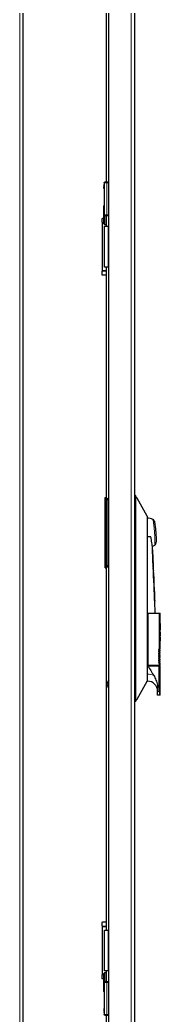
# Model space of a CAD drawing. Header units: millimetres. Extents: x -752 to 1485, y -1456 to 1043.
# Drawn here: x 428 to 537, y -512 to 265 of the extents above; entities that cross this region are included whole.
import ezdxf

# ---------------------------------------------------------------- set-up
doc = ezdxf.new("R2010")
doc.units = ezdxf.units.MM

msp = doc.modelspace()

# ---------------------------------------------------------------- linework, layer by layer
at = {"color": 8, "linetype": 'Continuous', "lineweight": 18}
for p, q in [((427.57, -1261.81), (427.57, 887.99)), ((514.67, -1264.41), (514.67, 890.59)), ((495.67, 138.09), (497.27, 138.09)), ((495.67, 113.09), (495.67, 138.09)), ((497.27, 113.09), (495.67, 113.09)), ((495.22, 104.09), (495.22, 105.59)), ((496.77, 72.09), (496.77, 104.09)), ((495.22, 69.39), (495.22, 72.09)), ((495.22, 69.09), (495.22, 69.39)), ((495.27, -109.91), (495.27, -107.91)), ((494.37, -109.91), (495.27, -109.91)), ((495.27, -109.91), (495.67, -109.91)), ((495.27, -160.91), (495.27, -109.91)), ((497.27, -109.71), (495.67, -109.71)), ((518.27, -111.91), (517.27, -111.91)), ((494.37, -160.91), (495.27, -160.91)), ((495.27, -162.91), (495.27, -160.91)), ((495.27, -160.91), (495.67, -160.91)), ((495.67, -161.11), (497.27, -161.11)), ((532.46, -170.93), (532.45, -170.93)), ((532.5, -171.91), (532.49, -171.91)), ((527.48, -198.41), (527.48, -238.91)), ((536.83, -226.41), (537.48, -226.41)), ((527.48, -245.94), (527.27, -245.94)), ((527.48, -251.41), (527.48, -245.94)), ((518.27, -261.91), (517.27, -261.91)), ((535.48, -259.41), (536.83, -259.41)), ((495.22, -443.21), (495.22, -442.91)), ((495.22, -445.91), (495.22, -443.21)), ((496.77, -477.91), (496.77, -445.91)), ((495.22, -479.41), (495.22, -477.91)), ((495.67, -511.91), (495.67, -486.91)), ((495.67, -486.91), (497.27, -486.91)), ((497.27, -511.91), (495.67, -511.91))]:
    msp.add_line(p, q, dxfattribs=at)
at = {"color": 7, "linetype": 'Continuous', "lineweight": 25}
for p, q in [((430.17, -1264.41), (430.17, 890.59)), ((497.27, -1264.41), (497.27, 890.59)), ((517.27, 887.99), (517.27, -109.41)), ((495.27, 747.09), (495.27, 138.59)), ((493.67, 138.09), (493.67, 113.09)), ((497.27, 138.59), (495.67, 138.59)), ((493.67, 120.49), (493.27, 120.09)), ((493.27, 113.09), (493.27, 120.09)), ((491.72, 109.59), (491.72, 107.59)), ((493.27, 110.09), (492.22, 110.09)), ((493.27, 106.09), (493.27, 113.09)), ((493.77, 113.09), (493.77, 105.59)), ((495.27, 112.59), (495.27, 104.09)), ((495.67, 112.59), (497.27, 112.59)), ((492.22, 107.09), (493.27, 107.09)), ((492.22, 107.09), (492.22, 106.79)), ((492.22, 69.39), (492.22, 106.79)), ((492.22, 106.79), (493.27, 106.79)), ((493.27, 106.09), (493.77, 105.59)), ((493.77, 105.59), (495.27, 105.59)), ((493.77, 72.09), (493.77, 104.09)), ((493.77, 104.09), (496.77, 104.09)), ((497.27, 104.09), (496.77, 104.09)), ((496.77, 72.09), (493.77, 72.09)), ((495.27, 72.09), (495.27, -107.91)), ((496.77, 72.09), (497.27, 72.09)), ((491.72, 68.59), (491.72, 66.59)), ((495.22, 69.39), (492.22, 69.39)), ((492.22, 69.39), (492.22, 69.09)), ((495.27, 69.09), (492.22, 69.09)), ((492.22, 66.09), (495.27, 66.09)), ((494.72, 69.39), (494.72, 69.09)), ((495.27, 69.39), (495.22, 69.39)), ((494.37, -107.91), (495.27, -107.91)), ((494.37, -109.91), (494.37, -107.91)), ((495.67, -108.31), (495.67, -109.91)), ((495.67, -108.71), (497.27, -108.71)), ((518.27, -106.41), (517.27, -106.41)), ((527.27, -122.41), (519.35, -108.33)), ((494.37, -160.91), (494.37, -109.91)), ((495.67, -109.91), (495.67, -160.91)), ((517.27, -109.41), (517.27, -111.91)), ((517.27, -111.91), (517.27, -261.91)), ((518.27, -111.91), (518.27, -261.91)), ((527.27, -122.41), (527.27, -127.88)), ((527.27, -127.88), (527.27, -135.41)), ((527.27, -135.41), (527.27, -238.41)), ((531.79, -155.09), (531.39, -145.89)), ((534.21, -143.48), (534.22, -143.29)), ((531.51, -149.11), (531.46, -148.74)), ((531.52, -149.11), (531.47, -148.74)), ((531.47, -148.74), (531.59, -151.89)), ((531.52, -149.41), (531.51, -149.11)), ((531.52, -149.11), (531.51, -149.11)), ((531.53, -149.41), (531.52, -149.11)), ((531.53, -149.41), (531.52, -149.41)), ((531.88, -157.17), (531.78, -155.09)), ((531.79, -155.1), (531.78, -155.1)), ((494.37, -162.91), (494.37, -160.91)), ((494.37, -162.91), (495.27, -162.91)), ((495.27, -162.91), (495.27, -445.91)), ((495.67, -160.91), (495.67, -162.51)), ((497.27, -162.11), (495.67, -162.11)), ((532.06, -161.08), (531.83, -157.29)), ((532.04, -160.68), (531.9, -157.59)), ((531.9, -158.98), (532.14, -162.97)), ((532.03, -160.68), (532.06, -161.08)), ((532.1, -162.34), (532.05, -161.08)), ((532.06, -161.08), (532.05, -161.08)), ((532.08, -162.97), (532.07, -162.97)), ((532.14, -162.97), (532.08, -162.97)), ((532.23, -165.2), (532.13, -162.97)), ((532.17, -165.2), (532.17, -165.19)), ((532.17, -165.2), (532.17, -165.2)), ((532.29, -166.46), (532.24, -165.19)), ((532.28, -166.46), (532.28, -166.46)), ((532.39, -168.92), (532.3, -166.78)), ((532.4, -168.91), (532.39, -168.91)), ((532.6, -173.46), (532.4, -168.89)), ((532.45, -170.93), (532.49, -171.91)), ((532.46, -170.93), (532.5, -171.91)), ((532.57, -173.46), (532.56, -173.46)), ((532.69, -175.83), (532.59, -173.46)), ((532.64, -175.83), (532.64, -175.83)), ((532.81, -178.3), (532.7, -175.83)), ((532.76, -177.54), (532.77, -177.54)), ((532.77, -177.54), (532.78, -177.54)), ((532.8, -178.06), (532.79, -177.92)), ((532.82, -178.46), (532.8, -178.18)), ((532.84, -179.77), (532.82, -179.77)), ((532.85, -179.77), (532.83, -179.77)), ((532.89, -180.23), (532.84, -178.99)), ((532.87, -180.56), (532.84, -179.77)), ((532.88, -180.56), (532.85, -179.77)), ((532.86, -180.56), (532.85, -180.56)), ((532.86, -180.56), (532.88, -180.56)), ((532.87, -179.73), (532.92, -180.83)), ((532.91, -180.54), (532.89, -180.23)), ((532.95, -181.44), (532.91, -180.65)), ((533, -182.67), (532.95, -181.44)), ((533.04, -183.48), (533.02, -183.21)), ((533.05, -183.73), (533.04, -183.59)), ((533.18, -186.8), (533.06, -184.12)), ((533.06, -184.2), (533.06, -184.2)), ((533.07, -184.2), (533.07, -184.2)), ((533.18, -188.26), (533.12, -186.82)), ((533.14, -186.8), (533.13, -186.8)), ((533.26, -188.91), (533.17, -186.8)), ((533.69, -198.41), (533.27, -188.91)), ((527.27, -198.41), (527.48, -198.41)), ((527.48, -198.41), (527.72, -198.41)), ((527.72, -198.41), (527.72, -238.91)), ((527.72, -198.41), (536.83, -198.41)), ((536.83, -198.41), (536.83, -226.41)), ((536.83, -198.41), (537.48, -198.41)), ((537.48, -203.41), (537.48, -198.41)), ((537.23, -203.41), (537.48, -203.41)), ((537.23, -203.41), (537.23, -213.17)), ((537.35, -205.36), (537.35, -211.22)), ((537.36, -205.36), (537.35, -205.36)), ((537.36, -205.36), (537.36, -211.22)), ((537.36, -205.36), (537.48, -205.36)), ((537.48, -206.34), (537.41, -206.34)), ((537.41, -206.34), (537.41, -211.22)), ((537.46, -208.29), (537.46, -211.22)), ((537.47, -208.29), (537.46, -208.29)), ((537.47, -205.36), (537.47, -203.41)), ((537.47, -208.29), (537.47, -206.34)), ((537.47, -208.29), (537.47, -211.22)), ((537.47, -208.29), (537.48, -208.29)), ((537.48, -206.34), (537.48, -205.36)), ((537.48, -211.22), (537.48, -208.29)), ((537.41, -213.17), (537.23, -213.17)), ((537.37, -216.97), (537.23, -216.97)), ((537.23, -216.97), (537.23, -219.94)), ((537.29, -217.47), (537.29, -218.27)), ((537.3, -217.47), (537.29, -217.47)), ((537.3, -217.47), (537.3, -218.27)), ((537.3, -217.47), (537.36, -217.47)), ((537.36, -211.22), (537.35, -211.22)), ((537.41, -211.22), (537.36, -211.22)), ((537.41, -213.17), (537.41, -216.1)), ((537.48, -216.1), (537.41, -216.1)), ((537.47, -216.97), (537.44, -219.94)), ((537.47, -211.22), (537.46, -211.22)), ((537.46, -213.17), (537.46, -214.15)), ((537.47, -213.17), (537.46, -213.17)), ((537.47, -214.15), (537.46, -214.15)), ((537.46, -218.84), (537.47, -217.57)), ((537.47, -213.17), (537.47, -211.22)), ((537.48, -211.22), (537.47, -211.22)), ((537.47, -213.17), (537.47, -214.15)), ((537.47, -213.17), (537.48, -213.17)), ((537.47, -216.1), (537.47, -214.15)), ((537.48, -214.15), (537.47, -214.15)), ((537.48, -216.97), (537.47, -216.97)), ((537.47, -218.84), (537.48, -217.57)), ((537.48, -217.57), (537.47, -217.57)), ((537.48, -214.15), (537.48, -213.17)), ((537.48, -216.97), (537.48, -216.1)), ((537.48, -217.6), (537.48, -216.97)), ((537.48, -217.57), (537.48, -218.84)), ((537.23, -219.94), (537.3, -219.94)), ((537.3, -218.27), (537.29, -218.27)), ((537.29, -218.76), (537.29, -219.94)), ((537.3, -218.76), (537.29, -218.76)), ((537.36, -218.27), (537.3, -218.27)), ((537.3, -218.76), (537.3, -219.94)), ((537.3, -218.76), (537.35, -218.76)), ((537.38, -219.94), (537.4, -219.94)), ((537.4, -218.5), (537.39, -218.5)), ((537.39, -219.94), (537.43, -219.94)), ((537.43, -217.81), (537.42, -217.81)), ((537.43, -219.15), (537.42, -219.15)), ((537.42, -219.51), (537.42, -219.52)), ((537.43, -219.51), (537.42, -219.51)), ((537.43, -219.52), (537.42, -219.52)), ((537.42, -219.85), (537.42, -219.94)), ((537.43, -219.85), (537.42, -219.85)), ((537.43, -219.51), (537.43, -219.52)), ((537.43, -219.85), (537.43, -219.94)), ((537.44, -219.94), (537.47, -219.94)), ((537.47, -218.84), (537.46, -218.84)), ((537.46, -219.94), (537.46, -219.34)), ((537.47, -219.34), (537.46, -219.34)), ((537.47, -219.34), (537.47, -218.52)), ((537.47, -218.84), (537.48, -218.84)), ((537.47, -219.34), (537.48, -219.34)), ((537.47, -219.94), (537.47, -219.34)), ((537.48, -226.41), (537.48, -219.34)), ((536.29, -226.51), (536.72, -226.51)), ((536.29, -227.91), (536.72, -227.91)), ((536.29, -229.31), (536.72, -229.31)), ((536.29, -230.71), (536.72, -230.71)), ((536.29, -232.11), (536.72, -232.11)), ((537.38, -226.51), (536.72, -226.51)), ((537.38, -227.91), (536.72, -227.91)), ((537.38, -229.31), (536.72, -229.31)), ((537.38, -230.71), (536.72, -230.71)), ((537.38, -232.11), (536.72, -232.11)), ((537.48, -227.81), (536.83, -227.81)), ((537.48, -229.21), (536.83, -229.21)), ((537.48, -230.61), (536.83, -230.61)), ((537.48, -232.01), (536.83, -232.01)), ((537.48, -227.81), (536.98, -226.51)), ((537.48, -229.21), (536.98, -227.91)), ((537.48, -230.61), (536.98, -229.31)), ((537.48, -232.01), (536.98, -230.71)), ((537.48, -233.41), (536.98, -232.11)), ((527.27, -238.41), (527.27, -239.41)), ((527.27, -238.91), (527.48, -238.91)), ((527.48, -239.41), (527.27, -239.41)), ((527.48, -238.91), (527.72, -238.91)), ((527.48, -239.41), (527.72, -239.41)), ((527.72, -238.91), (536.83, -238.91)), ((527.72, -239.41), (536.83, -239.41)), ((535.48, -239.41), (535.46, -238.91)), ((536.29, -233.51), (536.72, -233.51)), ((536.29, -234.91), (536.72, -234.91)), ((536.29, -236.31), (536.72, -236.31)), ((537.38, -233.51), (536.72, -233.51)), ((537.38, -234.91), (536.72, -234.91)), ((537.38, -236.31), (536.72, -236.31)), ((537.48, -233.41), (536.83, -233.41)), ((537.48, -234.81), (536.83, -234.81)), ((537.48, -236.21), (536.83, -236.21)), ((536.83, -237.61), (536.83, -238.91)), ((537.48, -237.61), (536.83, -237.61)), ((536.83, -238.91), (537.48, -238.91)), ((536.83, -259.41), (536.83, -239.41)), ((536.83, -239.41), (537.48, -239.41)), ((537.48, -234.81), (536.98, -233.51)), ((537.48, -236.21), (536.98, -234.91)), ((537.48, -237.61), (536.98, -236.31)), ((537.48, -238.91), (537.48, -237.61)), ((537.48, -262.41), (537.48, -239.41)), ((527.27, -245.94), (527.27, -251.41)), ((496.25, -253.13), (496.56, -253.22)), ((496.56, -254.31), (496.25, -254.39)), ((496.56, -251.77), (496.56, -251.84)), ((496.56, -253.22), (496.56, -254.31)), ((496.56, -255.68), (496.56, -255.76)), ((519.35, -265.5), (527.27, -251.41)), ((527.27, -251.41), (527.48, -251.41)), ((535.48, -259.41), (535.48, -256.33)), ((517.27, -261.91), (517.27, -264.41)), ((517.27, -264.41), (517.27, -1261.81)), ((537.2, -262.41), (535.48, -262.41)), ((537.48, -262.41), (537.2, -262.41)), ((518.27, -267.41), (517.27, -267.41)), ((491.72, -440.41), (491.72, -442.41)), ((495.27, -439.91), (492.22, -439.91)), ((492.22, -442.91), (495.27, -442.91)), ((492.22, -442.91), (492.22, -443.21)), ((492.22, -480.61), (492.22, -443.21)), ((492.22, -443.21), (495.22, -443.21)), ((494.72, -442.91), (494.72, -443.21)), ((495.22, -443.21), (495.27, -443.21)), ((493.77, -445.91), (496.77, -445.91)), ((493.77, -477.91), (493.77, -445.91)), ((497.27, -445.91), (496.77, -445.91)), ((491.72, -481.41), (491.72, -483.41)), ((493.27, -480.61), (492.22, -480.61)), ((492.22, -480.61), (492.22, -480.91)), ((493.27, -480.91), (492.22, -480.91)), ((493.77, -479.41), (493.27, -479.91)), ((493.27, -486.91), (493.27, -479.91)), ((496.77, -477.91), (493.77, -477.91)), ((495.27, -479.41), (493.77, -479.41)), ((493.77, -479.41), (493.77, -486.91)), ((495.27, -477.91), (495.27, -486.41)), ((496.77, -477.91), (497.27, -477.91)), ((492.22, -483.91), (493.27, -483.91)), ((493.27, -493.91), (493.27, -486.91)), ((493.67, -486.91), (493.67, -511.91)), ((497.27, -486.41), (495.67, -486.41)), ((493.27, -493.91), (493.67, -494.31)), ((495.27, -512.41), (495.27, -1120.91)), ((495.67, -512.41), (497.27, -512.41))]:
    msp.add_line(p, q, dxfattribs=at)
at = {"color": 7, "linetype": 'Continuous', "lineweight": 25, "flags": 128}
for points in [[(531.83, -157.29), (531.87, -158.23), (531.9, -158.98)], [(532.08, -162.97), (532.13, -164.22), (532.17, -165.2)], [(532.45, -171.6), (532.56, -173.97), (532.64, -175.83)], [(532.49, -171.91), (532.53, -172.78), (532.56, -173.46)], [(532.5, -171.91), (532.54, -172.78), (532.57, -173.46)], [(532.84, -180.42), (533.03, -184.81), (533.18, -188.26)], [(533.13, -186.8), (532.97, -183.3), (532.85, -180.56)], [(533.14, -186.8), (532.98, -183.3), (532.86, -180.56)], [(537.39, -219.24), (537.39, -219.42), (537.39, -219.56)], [(537.42, -219.51), (537.42, -219.31), (537.42, -219.15)], [(537.43, -219.51), (537.43, -219.31), (537.43, -219.15)]]:
    msp.add_lwpolyline(points, dxfattribs=at)
at = {"color": 7, "linetype": 'Continuous', "lineweight": 25}
for centre, radius, start, end in [((492.22, 109.59), 0.5, 90, 180), ((492.22, 107.59), 0.5, 180, 270), ((492.22, 68.59), 0.5, 90, 180), ((492.22, 66.59), 0.5, 180, 270), ((495.27, -108.31), 0.4, 0, 90), ((527.27, -135.41), 11.4, 66.37549, 90), ((527.27, -135.41), 11.4, 291.36213, 301.71629), ((495.27, -162.51), 0.4, 270, 0), ((537.38, -226.41), 0.1, 270, 0), ((537.38, -227.81), 0.1, 270, 0), ((537.38, -229.21), 0.1, 270, 0), ((537.38, -230.61), 0.1, 270, 0), ((537.38, -232.01), 0.1, 270, 0), ((537.38, -233.41), 0.1, 270, 0), ((537.38, -234.81), 0.1, 270, 0), ((537.38, -236.21), 0.1, 270, 0), ((501.66, -253.76), 5.45, 159.42245, 173.41237), ((501.66, -253.77), 5.45, 186.58763, 200.57755), ((501.52, -253.76), 5.35, 142.60007, 158.09132), ((501.52, -253.76), 5.35, 201.90868, 217.39993), ((527.48, -259.41), 8, 0, 90), ((492.22, -440.41), 0.5, 90, 180), ((492.22, -442.41), 0.5, 180, 270), ((492.22, -481.41), 0.5, 90, 180), ((492.22, -483.41), 0.5, 180, 270)]:
    msp.add_arc(centre, radius, start, end, dxfattribs=at)
at = {"color": 8, "linetype": 'Continuous', "lineweight": 18}
msp.add_arc((527.63, -258.01), 12.07, 66.28954, 90.71323, dxfattribs=at)
at = {"color": 7, "linetype": 'Continuous', "lineweight": 25}
for points, knots in [([(493.37, 136.09), (493.37, 136.15), (493.37, 136.23), (493.37, 136.32), (493.37, 136.41), (493.37, 136.54), (493.37, 136.57), (493.37, 136.59)], [0, 0, 0, 0, 0.124693, 0.187182, 0.249773, 0.500039, 1, 1, 1, 1]), ([(493.37, 135.88), (493.37, 135.88), (493.37, 135.89), (493.37, 135.9), (493.37, 135.91), (493.37, 135.93), (493.37, 135.97), (493.37, 136.01), (493.37, 136.06), (493.37, 136.08), (493.37, 136.09)], [0, 0, 0, 0, 0.128825, 0.180169, 0.243397, 0.36986, 0.499864, 0.749649, 0.843476, 1, 1, 1, 1]), ([(493.37, 134.37), (493.37, 134.45), (493.37, 134.61), (493.37, 134.82), (493.37, 135), (493.37, 135.17), (493.37, 135.28), (493.37, 135.29), (493.37, 135.29)], [0, 0, 0, 0, 0.125049, 0.249886, 0.370856, 0.49982, 0.749609, 1, 1, 1, 1]), ([(493.37, 133.53), (493.37, 133.54), (493.37, 133.55), (493.37, 133.63), (493.37, 133.73), (493.37, 133.86), (493.37, 134.07), (493.37, 134.25), (493.37, 134.37)], [0, 0, 0, 0, 0.25007, 0.379181, 0.500499, 0.62417, 0.750842, 1, 1, 1, 1]), ([(493.37, 117.65), (493.37, 117.64), (493.37, 117.63), (493.37, 117.54), (493.37, 117.45), (493.37, 117.32), (493.37, 117.11), (493.37, 116.92), (493.37, 116.8)], [0, 0, 0, 0, 0.25007, 0.379559, 0.500499, 0.624556, 0.750843, 1, 1, 1, 1]), ([(493.37, 116.8), (493.37, 116.76), (493.37, 116.69), (493.37, 116.53), (493.37, 116.35), (493.37, 116.17), (493.37, 116), (493.37, 115.9), (493.37, 115.89), (493.37, 115.88)], [0, 0, 0, 0, 0.062637, 0.125278, 0.250072, 0.374841, 0.499994, 0.749696, 1, 1, 1, 1]), ([(493.37, 115.29), (493.37, 115.29), (493.37, 115.29), (493.37, 115.28), (493.37, 115.27), (493.37, 115.24), (493.37, 115.18), (493.37, 115.13), (493.37, 115.08)], [0, 0, 0, 0, 0.13107, 0.182437, 0.243796, 0.371388, 0.500442, 1, 1, 1, 1]), ([(493.37, 115.08), (493.37, 115.06), (493.37, 115), (493.37, 114.92), (493.37, 114.86), (493.37, 114.77), (493.37, 114.64), (493.37, 114.61), (493.37, 114.59)], [0, 0, 0, 0, 0.062686, 0.125173, 0.187628, 0.250185, 0.500314, 1, 1, 1, 1]), ([(518.27, -106.41), (518.27, -106.47), (518.27, -106.59), (518.27, -107.54), (518.27, -108.94), (518.27, -110.49), (518.27, -111.51), (518.27, -111.91)], [0, 0, 0, 0, 0.214694, 0.429388, 0.644082, 0.858775, 1, 1, 1, 1]), ([(519.35, -108.33), (519.16, -108.03), (518.8, -107.45), (518.45, -106.74), (518.28, -106.41)], [0, 0, 0, 0, 0.525323, 1, 1, 1, 1]), ([(532.9, -126.18), (532.88, -126.11), (532.82, -125.94), (532.64, -125.63), (532.33, -125.25), (532.02, -125.08), (531.85, -124.99)], [0, 0, 0, 0, 0.124152, 0.341643, 0.649974, 1, 1, 1, 1]), ([(532.98, -126.52), (532.97, -126.49), (532.96, -126.4), (533.05, -126.9), (533.25, -128.09), (533.59, -130.32), (533.9, -133.07), (534.14, -136.02), (534.25, -138.8), (534.27, -141.13), (534.24, -142.76), (534.21, -143.42), (534.21, -143.46), (534.21, -143.48)], [0, 0, 0, 0, 0.030403, 0.098769, 0.206023, 0.316924, 0.429796, 0.54227, 0.652144, 0.75822, 0.860909, 0.962167, 1, 1, 1, 1]), ([(531.37, -145.9), (531.37, -145.9), (531.38, -145.92), (531.13, -144.57), (530.81, -142.37), (530.52, -140.3), (530.45, -139.07), (530.21, -138.7), (530.14, -138.65), (530.08, -138.63), (529.95, -138.65), (529.51, -138.71), (528.58, -138.74), (527.77, -138.53), (527.29, -138.41)], [0, 0, 0, 0, 0.1420884, 0.3674634, 0.5915606, 0.7394261, 0.8133096, 0.8201913, 0.8256124, 0.8293026, 0.8330422, 0.8487573, 0.9118768, 1, 1, 1, 1]), ([(533.27, -145.09), (533.35, -145.04), (533.57, -144.91), (533.82, -144.61), (534.03, -144.28), (534.13, -144), (534.17, -143.83), (534.18, -143.77)], [0, 0, 0, 0, 0.1747015, 0.4583416, 0.6963812, 0.8885007, 1, 1, 1, 1]), ([(531.62, -151.84), (531.6, -151.4), (531.56, -150.52), (531.54, -149.78), (531.53, -149.41)], [0, 0, 0, 0, 0.500963, 1, 1, 1, 1]), ([(531.59, -151.89), (531.62, -152.49), (531.67, -153.67), (531.76, -155.37), (531.84, -156.69), (531.89, -157.34), (531.9, -157.57), (531.9, -157.59), (531.9, -157.6)], [0, 0, 0, 0, 0.250282, 0.499393, 0.748791, 0.874699, 0.937286, 1, 1, 1, 1]), ([(531.79, -155.1), (531.79, -155.08), (531.79, -155.04), (531.78, -154.79), (531.75, -154.43), (531.72, -153.84), (531.67, -152.97), (531.63, -152.21), (531.62, -151.84)], [0, 0, 0, 0, 0.124416, 0.248357, 0.373982, 0.500169, 0.7494, 1, 1, 1, 1]), ([(532.29, -166.48), (532.29, -166.44), (532.29, -166.36), (532.29, -166.7), (532.3, -167.29), (532.32, -167.81), (532.32, -168.06)], [0, 0, 0, 0, 0.248736, 0.498686, 0.748107, 1, 1, 1, 1]), ([(532.32, -168.06), (532.33, -168.34), (532.35, -168.89), (532.39, -170.09), (532.43, -170.99), (532.45, -171.6)], [0, 0, 0, 0, 0.249362, 0.499672, 1, 1, 1, 1]), ([(532.39, -168.91), (532.39, -168.92), (532.39, -168.93), (532.39, -169.12), (532.39, -169.36), (532.4, -169.71), (532.42, -170.24), (532.44, -170.66), (532.45, -170.93)], [0, 0, 0, 0, 0.249432, 0.37514, 0.499356, 0.623458, 0.749245, 1, 1, 1, 1]), ([(532.4, -168.91), (532.4, -168.92), (532.4, -168.93), (532.4, -169.12), (532.4, -169.36), (532.41, -169.71), (532.43, -170.24), (532.45, -170.66), (532.46, -170.93)], [0, 0, 0, 0, 0.249432, 0.37514, 0.499356, 0.623458, 0.749245, 1, 1, 1, 1]), ([(532.79, -177.92), (532.79, -177.98), (532.8, -178.1), (532.81, -178.51), (532.83, -179.14), (532.86, -179.97), (532.89, -180.55), (532.9, -180.83)], [0, 0, 0, 0, 0.1246, 0.248977, 0.500405, 0.749333, 1, 1, 1, 1]), ([(532.91, -180.83), (532.89, -180.32), (532.86, -179.54), (532.82, -178.58), (532.81, -178.23), (532.8, -178.06)], [0, 0, 0, 0, 0.4989654, 0.749922, 1, 1, 1, 1]), ([(532.92, -180.83), (532.9, -180.41), (532.87, -179.78), (532.84, -178.98), (532.82, -178.64), (532.82, -178.46)], [0, 0, 0, 0, 0.50146, 0.750257, 1, 1, 1, 1]), ([(532.83, -179.77), (532.83, -179.78), (532.83, -179.8), (532.83, -179.94), (532.83, -180.12), (532.83, -180.29), (532.84, -180.37), (532.84, -180.42)], [0, 0, 0, 0, 0.249445, 0.498999, 0.74851, 0.873859, 1, 1, 1, 1]), ([(532.9, -180.83), (532.91, -181.11), (532.94, -181.68), (532.98, -182.49), (533.01, -183.12), (533.04, -183.53), (533.04, -183.66), (533.05, -183.73)], [0, 0, 0, 0, 0.2487307, 0.4973773, 0.750528, 0.8752331, 1, 1, 1, 1]), ([(533.04, -183.59), (533.03, -183.42), (533.02, -183.08), (532.97, -182.12), (532.93, -181.35), (532.91, -180.83)], [0, 0, 0, 0, 0.249575, 0.500842, 1, 1, 1, 1]), ([(532.92, -180.83), (532.94, -181.21), (532.96, -181.69), (532.98, -182.11), (532.98, -182.19)], [0, 0, 0, 0, 0.802786, 1, 1, 1, 1]), ([(533.02, -183.21), (533.02, -183.03), (533, -182.68), (532.97, -181.89), (532.94, -181.25), (532.92, -180.83)], [0, 0, 0, 0, 0.250895, 0.500775, 1, 1, 1, 1]), ([(533.05, -183.77), (533.05, -183.83), (533.06, -184.02), (533.06, -184.13), (533.07, -184.2)], [0, 0, 0, 0, 0.3349706, 1, 1, 1, 1]), ([(533.18, -188.26), (533.18, -188.31), (533.19, -188.39), (533.2, -188.55), (533.21, -188.73), (533.22, -188.88), (533.23, -188.9), (533.23, -188.91)], [0, 0, 0, 0, 0.125388, 0.250591, 0.500192, 0.749805, 1, 1, 1, 1]), ([(537.42, -217.81), (537.42, -217.73), (537.42, -217.58), (537.42, -217.36), (537.41, -217.21), (537.39, -216.99), (537.37, -216.98), (537.36, -216.97)], [0, 0, 0, 0, 0.125885, 0.250002, 0.375256, 0.501237, 1, 1, 1, 1]), ([(537.36, -217.47), (537.37, -217.47), (537.38, -217.48), (537.39, -217.58), (537.39, -217.68), (537.39, -217.77), (537.39, -217.84), (537.39, -217.87)], [0, 0, 0, 0, 0.464779, 0.639498, 0.766783, 0.894486, 1, 1, 1, 1]), ([(537.43, -217.81), (537.43, -217.72), (537.43, -217.56), (537.42, -217.35), (537.42, -217.18), (537.4, -216.99), (537.38, -216.98), (537.37, -216.97)], [0, 0, 0, 0, 0.149141, 0.264134, 0.378852, 0.560232, 1, 1, 1, 1]), ([(537.35, -218.76), (537.36, -218.77), (537.37, -218.77), (537.38, -218.83), (537.38, -218.9), (537.39, -219), (537.39, -219.12), (537.39, -219.21), (537.39, -219.24)], [0, 0, 0, 0, 0.362307, 0.499762, 0.603895, 0.707751, 0.888159, 1, 1, 1, 1]), ([(537.39, -217.87), (537.39, -217.91), (537.39, -217.99), (537.39, -218.09), (537.39, -218.17), (537.38, -218.26), (537.37, -218.27), (537.36, -218.27)], [0, 0, 0, 0, 0.144848, 0.259554, 0.374146, 0.548842, 1, 1, 1, 1]), ([(537.39, -218.5), (537.4, -218.48), (537.41, -218.44), (537.41, -218.31), (537.42, -218.18), (537.42, -218.03), (537.42, -217.9), (537.42, -217.81)], [0, 0, 0, 0, 0.249783, 0.499064, 0.624235, 0.749653, 1, 1, 1, 1]), ([(537.42, -219.15), (537.42, -219.08), (537.41, -218.96), (537.41, -218.82), (537.41, -218.72), (537.41, -218.64), (537.4, -218.56), (537.4, -218.53), (537.39, -218.5)], [0, 0, 0, 0, 0.250367, 0.375745, 0.500635, 0.625633, 0.750126, 1, 1, 1, 1]), ([(537.39, -219.56), (537.39, -219.6), (537.39, -219.67), (537.39, -219.79), (537.39, -219.89), (537.39, -219.94), (537.39, -219.94)], [0, 0, 0, 0, 0.2561394, 0.5126978, 0.9190221, 1, 1, 1, 1]), ([(537.4, -218.5), (537.41, -218.47), (537.42, -218.42), (537.42, -218.25), (537.43, -218.06), (537.43, -217.9), (537.43, -217.82), (537.43, -217.81)], [0, 0, 0, 0, 0.331473, 0.546481, 0.762526, 0.960277, 1, 1, 1, 1]), ([(537.43, -219.15), (537.43, -219.05), (537.42, -218.89), (537.42, -218.7), (537.41, -218.57), (537.41, -218.53), (537.4, -218.5)], [0, 0, 0, 0, 0.336422, 0.52346, 0.710673, 1, 1, 1, 1]), ([(537.42, -219.85), (537.42, -219.84), (537.42, -219.83), (537.42, -219.79), (537.42, -219.69), (537.42, -219.59), (537.42, -219.52)], [0, 0, 0, 0, 0.1253633, 0.2500316, 0.4996752, 1, 1, 1, 1]), ([(537.43, -219.85), (537.43, -219.84), (537.43, -219.82), (537.43, -219.74), (537.43, -219.63), (537.43, -219.56), (537.43, -219.52)], [0, 0, 0, 0, 0.20263, 0.420406, 0.728008, 1, 1, 1, 1]), ([(536.82, -227.81), (536.73, -227.6), (536.6, -227.27), (536.42, -226.84), (536.33, -226.62), (536.29, -226.51)], [0, 0, 0, 0, 0.499993, 0.749996, 1, 1, 1, 1]), ([(536.82, -229.21), (536.73, -229), (536.6, -228.67), (536.42, -228.24), (536.33, -228.02), (536.29, -227.91)], [0, 0, 0, 0, 0.499993, 0.749996, 1, 1, 1, 1]), ([(536.82, -230.61), (536.73, -230.4), (536.6, -230.07), (536.42, -229.64), (536.33, -229.42), (536.29, -229.31)], [0, 0, 0, 0, 0.499993, 0.749996, 1, 1, 1, 1]), ([(536.82, -232.01), (536.73, -231.8), (536.6, -231.47), (536.42, -231.04), (536.33, -230.82), (536.29, -230.71)], [0, 0, 0, 0, 0.499993, 0.749996, 1, 1, 1, 1]), ([(536.82, -233.41), (536.73, -233.2), (536.6, -232.87), (536.42, -232.44), (536.33, -232.22), (536.29, -232.11)], [0, 0, 0, 0, 0.4999933, 0.7499958, 1, 1, 1, 1]), ([(536.72, -226.51), (536.73, -226.51), (536.76, -226.51), (536.8, -226.48), (536.82, -226.45), (536.82, -226.43), (536.83, -226.42), (536.83, -226.41)], [0, 0, 0, 0, 0.295691, 0.568687, 0.759853, 0.951912, 1, 1, 1, 1]), ([(536.72, -227.91), (536.73, -227.91), (536.76, -227.91), (536.8, -227.88), (536.82, -227.85), (536.82, -227.83), (536.83, -227.82), (536.83, -227.81)], [0, 0, 0, 0, 0.295691, 0.568687, 0.759853, 0.951912, 1, 1, 1, 1]), ([(536.72, -229.31), (536.73, -229.31), (536.76, -229.31), (536.8, -229.28), (536.82, -229.25), (536.82, -229.23), (536.83, -229.22), (536.83, -229.21)], [0, 0, 0, 0, 0.2956914, 0.5686867, 0.7598531, 0.9519121, 1, 1, 1, 1]), ([(536.72, -230.71), (536.73, -230.71), (536.76, -230.71), (536.8, -230.68), (536.82, -230.65), (536.82, -230.63), (536.83, -230.62), (536.83, -230.61)], [0, 0, 0, 0, 0.2956914, 0.5686867, 0.7598531, 0.9519121, 1, 1, 1, 1]), ([(536.72, -232.11), (536.73, -232.11), (536.76, -232.11), (536.8, -232.08), (536.82, -232.05), (536.82, -232.03), (536.83, -232.02), (536.83, -232.01)], [0, 0, 0, 0, 0.295691, 0.568687, 0.759853, 0.951912, 1, 1, 1, 1]), ([(527.27, -239.41), (527.27, -240.54), (527.27, -242.88), (527.27, -244.9), (527.27, -245.94)], [0, 0, 0, 0, 0.484389, 1, 1, 1, 1]), ([(527.72, -239.41), (528.54, -240.66), (530.19, -243.15), (531.72, -245.69), (532.48, -246.96)], [0, 0, 0, 0, 0.499713, 1, 1, 1, 1]), ([(536.82, -234.81), (536.73, -234.6), (536.6, -234.27), (536.42, -233.84), (536.33, -233.62), (536.29, -233.51)], [0, 0, 0, 0, 0.499993, 0.749996, 1, 1, 1, 1]), ([(536.82, -236.21), (536.73, -236), (536.6, -235.67), (536.42, -235.24), (536.33, -235.02), (536.29, -234.91)], [0, 0, 0, 0, 0.499993, 0.749996, 1, 1, 1, 1]), ([(536.82, -237.61), (536.73, -237.4), (536.6, -237.07), (536.42, -236.64), (536.33, -236.42), (536.29, -236.31)], [0, 0, 0, 0, 0.499993, 0.749996, 1, 1, 1, 1]), ([(536.72, -233.51), (536.73, -233.51), (536.76, -233.51), (536.8, -233.48), (536.82, -233.45), (536.82, -233.43), (536.83, -233.42), (536.83, -233.41)], [0, 0, 0, 0, 0.295691, 0.568687, 0.759853, 0.951912, 1, 1, 1, 1]), ([(536.72, -234.91), (536.73, -234.91), (536.76, -234.91), (536.8, -234.88), (536.82, -234.85), (536.82, -234.83), (536.83, -234.82), (536.83, -234.81)], [0, 0, 0, 0, 0.295691, 0.568687, 0.759853, 0.951912, 1, 1, 1, 1]), ([(536.72, -236.31), (536.73, -236.31), (536.76, -236.31), (536.8, -236.28), (536.82, -236.25), (536.82, -236.23), (536.83, -236.22), (536.83, -236.21)], [0, 0, 0, 0, 0.295691, 0.568687, 0.759853, 0.951912, 1, 1, 1, 1]), ([(532.48, -246.96), (533.09, -248.13), (534.33, -250.5), (535.34, -253.71), (535.45, -255.7), (535.48, -256.33)], [0, 0, 0, 0, 0.401015, 0.812371, 1, 1, 1, 1]), ([(518.27, -261.91), (518.27, -262.53), (518.27, -263.77), (518.27, -265.42), (518.27, -266.66), (518.27, -267.32), (518.27, -267.39), (518.27, -267.41)], [0, 0, 0, 0, 0.21469, 0.42938, 0.644073, 0.858767, 1, 1, 1, 1]), ([(535.48, -262.41), (535.48, -262.37), (535.48, -262.3), (535.48, -261.69), (535.48, -260.82), (535.48, -260), (535.48, -259.54), (535.48, -259.41)], [0, 0, 0, 0, 0.244194, 0.488981, 0.716656, 0.923156, 1, 1, 1, 1]), ([(536.83, -259.41), (536.83, -259.71), (536.84, -260.3), (536.9, -261.1), (536.98, -261.76), (537.08, -262.26), (537.16, -262.41), (537.2, -262.41), (537.2, -262.41)], [0, 0, 0, 0, 0.169896, 0.33938, 0.519039, 0.726848, 0.970472, 1, 1, 1, 1]), ([(518.28, -267.42), (518.45, -267.08), (518.8, -266.38), (519.16, -265.8), (519.35, -265.5)], [0, 0, 0, 0, 0.47459, 1, 1, 1, 1]), ([(493.37, -488.91), (493.37, -488.85), (493.37, -488.77), (493.37, -488.68), (493.37, -488.59), (493.37, -488.46), (493.37, -488.43), (493.37, -488.41)], [0, 0, 0, 0, 0.124693, 0.187182, 0.249773, 0.500039, 1, 1, 1, 1]), ([(493.37, -489.12), (493.37, -489.12), (493.37, -489.11), (493.37, -489.1), (493.37, -489.09), (493.37, -489.07), (493.37, -489.03), (493.37, -488.99), (493.37, -488.94), (493.37, -488.92), (493.37, -488.91)], [0, 0, 0, 0, 0.128825, 0.180169, 0.243397, 0.36986, 0.499864, 0.749649, 0.843476, 1, 1, 1, 1]), ([(493.37, -490.63), (493.37, -490.55), (493.37, -490.39), (493.37, -490.18), (493.37, -490), (493.37, -489.83), (493.37, -489.72), (493.37, -489.71), (493.37, -489.71)], [0, 0, 0, 0, 0.125049, 0.249886, 0.370856, 0.49982, 0.749609, 1, 1, 1, 1]), ([(493.37, -491.47), (493.37, -491.46), (493.37, -491.45), (493.37, -491.37), (493.37, -491.27), (493.37, -491.14), (493.37, -490.93), (493.37, -490.75), (493.37, -490.63)], [0, 0, 0, 0, 0.25007, 0.379181, 0.500499, 0.62417, 0.750842, 1, 1, 1, 1]), ([(493.37, -507.35), (493.37, -507.36), (493.37, -507.37), (493.37, -507.46), (493.37, -507.55), (493.37, -507.68), (493.37, -507.89), (493.37, -508.08), (493.37, -508.2)], [0, 0, 0, 0, 0.25007, 0.379559, 0.500499, 0.624556, 0.750843, 1, 1, 1, 1]), ([(493.37, -508.2), (493.37, -508.24), (493.37, -508.31), (493.37, -508.47), (493.37, -508.65), (493.37, -508.83), (493.37, -509), (493.37, -509.1), (493.37, -509.11), (493.37, -509.12)], [0, 0, 0, 0, 0.062637, 0.125278, 0.250072, 0.374841, 0.499994, 0.749696, 1, 1, 1, 1]), ([(493.37, -509.71), (493.37, -509.71), (493.37, -509.71), (493.37, -509.72), (493.37, -509.73), (493.37, -509.76), (493.37, -509.82), (493.37, -509.87), (493.37, -509.92)], [0, 0, 0, 0, 0.13107, 0.182437, 0.243796, 0.371388, 0.500442, 1, 1, 1, 1]), ([(493.37, -509.92), (493.37, -509.94), (493.37, -510), (493.37, -510.08), (493.37, -510.14), (493.37, -510.23), (493.37, -510.36), (493.37, -510.39), (493.37, -510.41)], [0, 0, 0, 0, 0.062686, 0.125173, 0.187628, 0.250185, 0.500314, 1, 1, 1, 1])]:
    msp.add_open_spline(points, degree=3, knots=knots, dxfattribs=at)
for points in [[(493.67, 138.09), (493.68, 138.15), (493.69, 138.28), (493.81, 138.45), (493.98, 138.57), (494.11, 138.58), (494.17, 138.59)], [(495.67, 138.59), (495.48, 138.59), (495.08, 138.59), (494.59, 138.59), (494.24, 138.59), (494.19, 138.59), (494.17, 138.59)], [(494.17, 112.59), (494.11, 112.6), (493.98, 112.61), (493.81, 112.73), (493.69, 112.89), (493.68, 113.02), (493.67, 113.09)], [(494.17, 112.59), (494.19, 112.59), (494.24, 112.59), (494.59, 112.59), (495.08, 112.59), (495.48, 112.59), (495.67, 112.59)], [(493.67, -486.91), (493.68, -486.85), (493.69, -486.72), (493.81, -486.55), (493.98, -486.43), (494.11, -486.42), (494.17, -486.41)], [(495.67, -486.41), (495.48, -486.41), (495.08, -486.41), (494.59, -486.41), (494.24, -486.41), (494.19, -486.41), (494.17, -486.41)], [(494.17, -512.41), (494.11, -512.4), (493.98, -512.39), (493.81, -512.27), (493.69, -512.11), (493.68, -511.98), (493.67, -511.91)], [(494.17, -512.41), (494.19, -512.41), (494.24, -512.41), (494.59, -512.41), (495.08, -512.41), (495.48, -512.41), (495.67, -512.41)]]:
    msp.add_open_spline(points, degree=3, dxfattribs=at)
at = {"color": 8, "linetype": 'Continuous', "lineweight": 18}
for points in [[(495.67, 138.09), (495.41, 138.09), (494.89, 138.09), (494.23, 138.09), (493.76, 138.09), (493.7, 138.09), (493.67, 138.09)], [(495.67, 138.59), (495.67, 138.58), (495.67, 138.57), (495.67, 138.45), (495.67, 138.28), (495.67, 138.15), (495.67, 138.09)], [(493.67, 113.09), (493.7, 113.09), (493.76, 113.09), (494.23, 113.09), (494.89, 113.09), (495.41, 113.09), (495.67, 113.09)], [(495.67, 113.09), (495.67, 113.02), (495.67, 112.89), (495.67, 112.73), (495.67, 112.61), (495.67, 112.6), (495.67, 112.59)], [(495.67, -486.91), (495.41, -486.91), (494.89, -486.91), (494.23, -486.91), (493.76, -486.91), (493.7, -486.91), (493.67, -486.91)], [(495.67, -486.41), (495.67, -486.42), (495.67, -486.43), (495.67, -486.55), (495.67, -486.72), (495.67, -486.85), (495.67, -486.91)], [(493.67, -511.91), (493.7, -511.91), (493.76, -511.91), (494.23, -511.91), (494.89, -511.91), (495.41, -511.91), (495.67, -511.91)], [(495.67, -511.91), (495.67, -511.98), (495.67, -512.11), (495.67, -512.27), (495.67, -512.39), (495.67, -512.4), (495.67, -512.41)]]:
    msp.add_open_spline(points, degree=3, dxfattribs=at)
for points, knots in [([(533.27, -145.11), (533.27, -145.09), (533.27, -145.04), (533.29, -144.26), (533.33, -142.34), (533.31, -139.6), (533.17, -136.3), (532.9, -132.8), (532.52, -129.54), (532.13, -126.91), (531.89, -125.51), (531.78, -124.91), (531.8, -125.02), (531.8, -125.06)], [0, 0, 0, 0, 0.038287, 0.14055, 0.24357, 0.349125, 0.457771, 0.568766, 0.680522, 0.791151, 0.899049, 0.96816, 1, 1, 1, 1]), ([(527.48, -245.94), (527.48, -245.94), (527.48, -245.85), (527.48, -245.26), (527.48, -244.11), (527.48, -242.41), (527.48, -240.83), (527.48, -239.82), (527.48, -239.41)], [0, 0, 0, 0, 0.000009, 0.046134, 0.306129, 0.566528, 0.826701, 1, 1, 1, 1])]:
    msp.add_open_spline(points, degree=3, knots=knots, dxfattribs=at)

doc.saveas('drawing.dxf')
